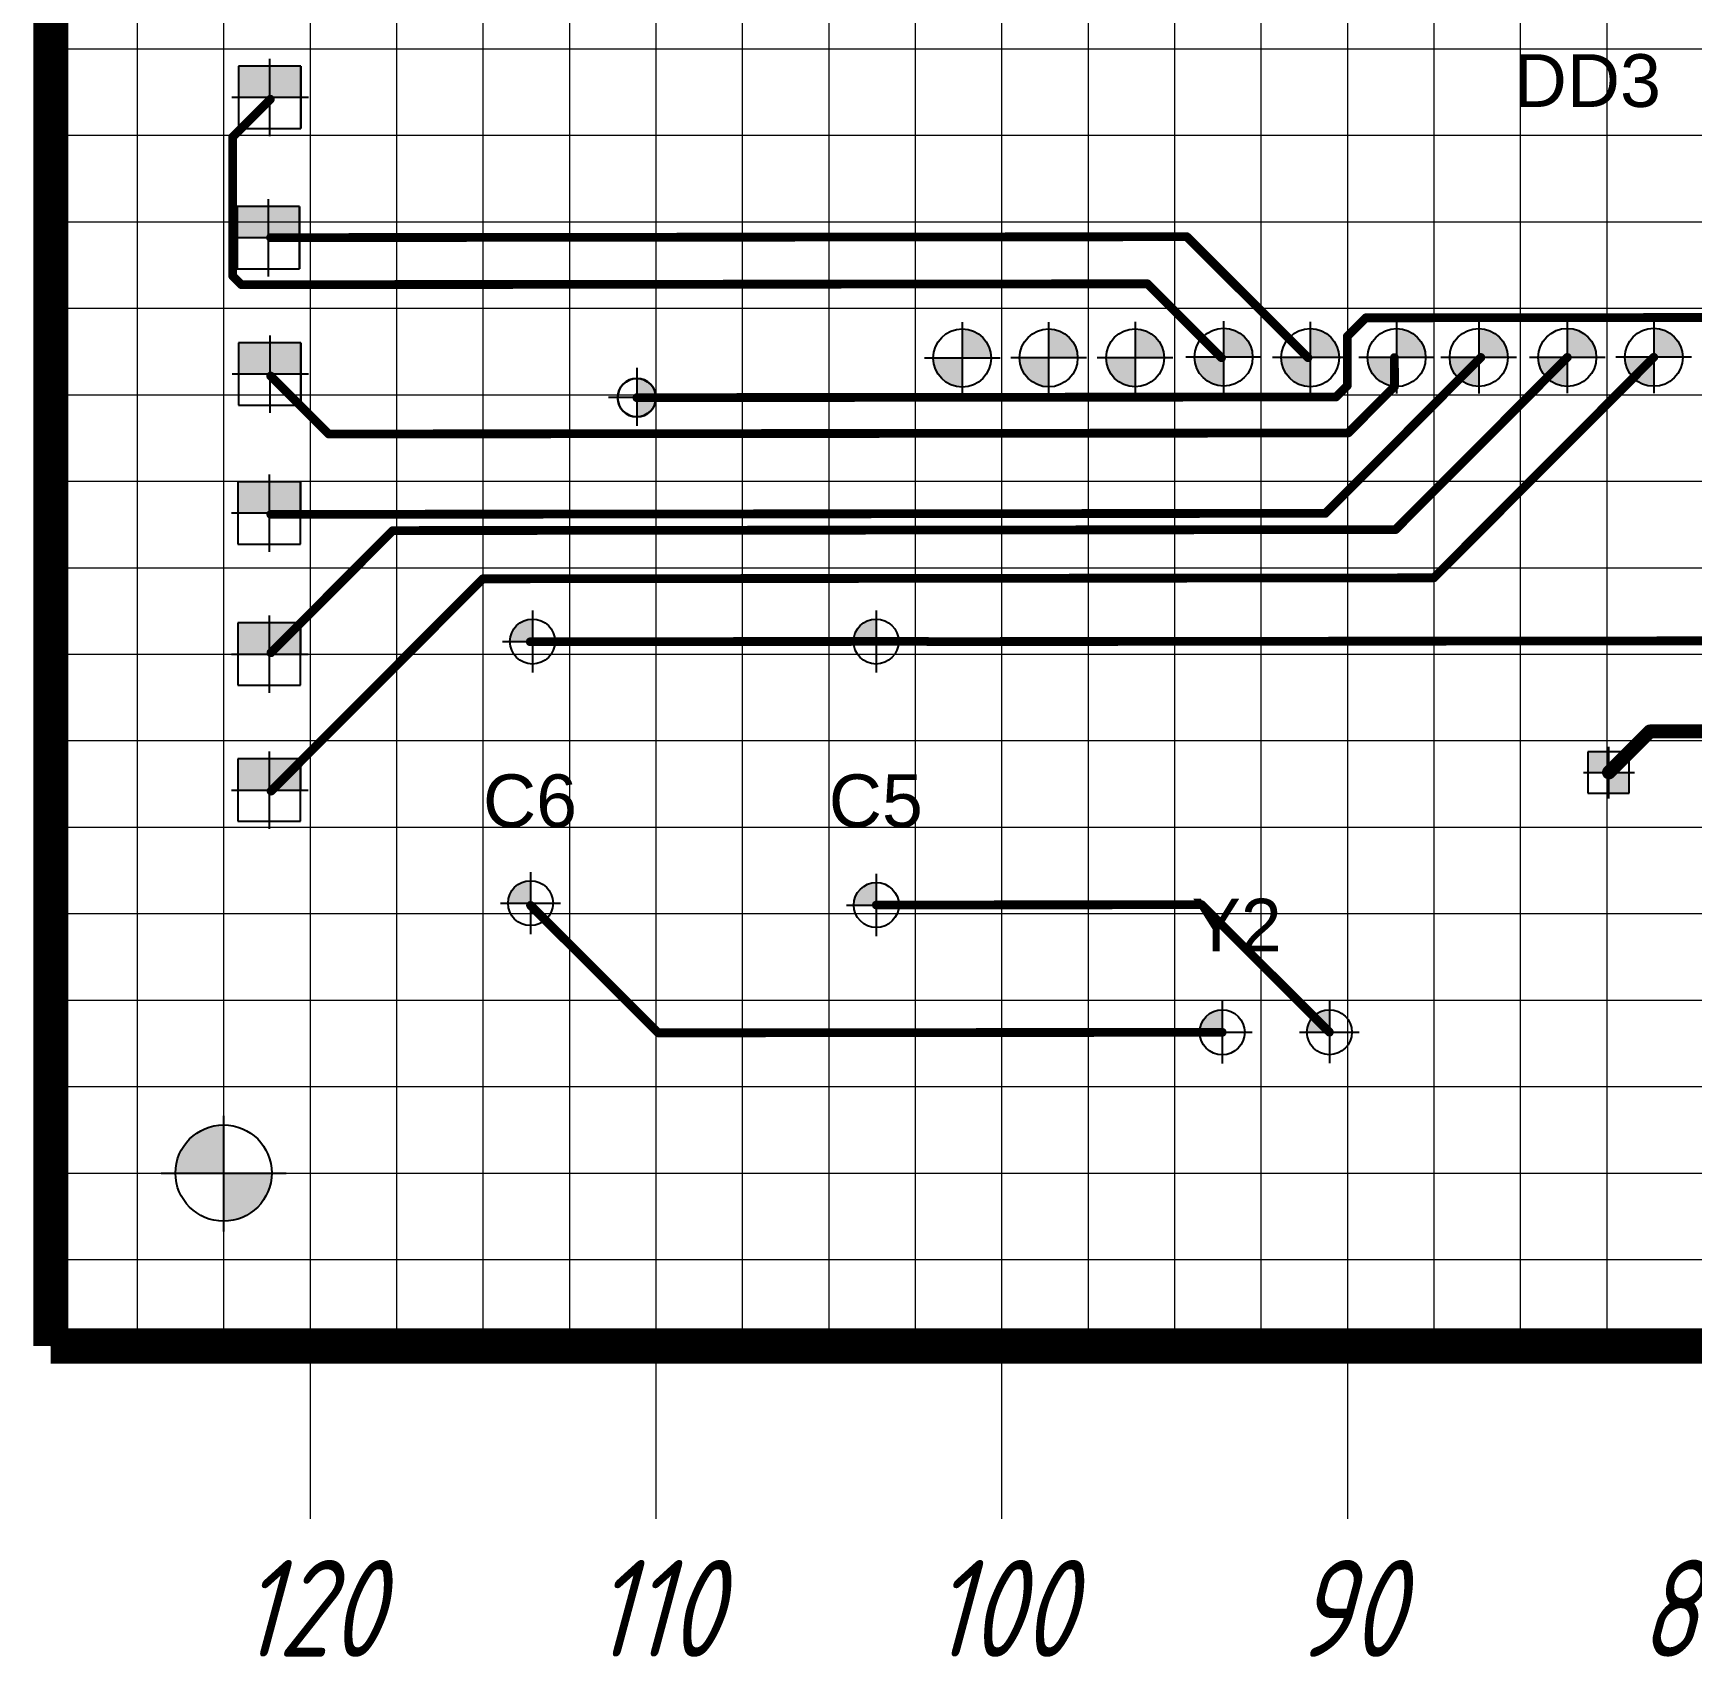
# Model space of a CAD drawing. Header units: millimetres. Extents: x 4478846 to 4492776, y 3796523 to 3799112.
# Drawn here: x 4489140.12 to 4489188.09, y 3797390.91 to 3797437.84 of the extents above; entities that cross this region are included whole.
import ezdxf

# ---------------------------------------------------------------- set-up
doc = ezdxf.new("R2010")
doc.units = ezdxf.units.MM
doc.linetypes.add('ACAD_ISO08W100', pattern=[36, 24, -3, 6, -3])
doc.layers.get('0').update_dxf_attribs({"lineweight": 25})
for name, color, linetype in [('BottomLayer', 5, 'Continuous'), ('InternalPlane1', 76, 'Continuous'), ('InternalPlane2', 16, 'Continuous'), ('MultiLayer', 9, 'Continuous'), ('TopLayer', 1, 'Continuous'), ('TopOverlay', 2, 'Continuous'), ('Размеры', 7, 'Continuous')]:
    doc.layers.add(name, color=color, linetype=linetype)
for name, color, linetype, lineweight in [('Tonkaya', 3, 'Continuous', 25), ('TXT', 220, 'Continuous', 20), ('тонкая', 7, 'Continuous', 13)]:
    doc.layers.add(name, color=color, linetype=linetype, lineweight=lineweight)
doc.styles.get("Standard").update_dxf_attribs({"font": 'arial.ttf'})
doc.styles.add('стиль1', font='romans.shx', dxfattribs={"width": 0.75, "oblique": 15, "height": 3.5})

# ---------------------------------------------------------------- blocks, each defined once
blk = doc.blocks.new('*U206')
at = {"layer": 'тонкая'}
blk.add_line((-64, 0), (64, 0), dxfattribs=at)
blk = doc.blocks.new('*U207')
at = {"layer": 'тонкая', "color": 0, "linetype": 'ByBlock', "lineweight": -2, "transparency": 16777216}
for p in [(0, 37.5), (0, 35), (0, 32.5), (0, 30), (0, 27.5), (0, 25), (0, 22.5), (0, 20), (0, 17.5), (0, 15), (0, 12.5), (0, 10), (0, 7.5), (0, 5), (0, 2.5), (0, 0)]:
    blk.add_blockref('*U206', p, dxfattribs=at)
blk = doc.blocks.new('*U208')
at = {"layer": 'тонкая'}
blk.add_line((0, 47.5), (0, -47.5), dxfattribs=at)
blk = doc.blocks.new('*U209')
at = {"layer": 'тонкая', "color": 0, "linetype": 'ByBlock', "lineweight": -2, "transparency": 16777216}
for p in [(0, 0), (2.5, 0), (5, 0), (7.5, 0), (10, 0), (12.5, 0), (15, 0), (17.5, 0), (20, 0), (22.5, 0), (25, 0), (27.5, 0), (30, 0), (32.5, 0), (35, 0), (37.5, 0), (40, 0), (42.5, 0), (45, 0)]:
    blk.add_blockref('*U208', p, dxfattribs=at)
blk = doc.blocks.new('*U216')
at = {"layer": 'тонкая'}
blk.add_line((0, 2.5), (0, -2.5), dxfattribs=at)
blk = doc.blocks.new('*U217')
at = {"layer": 'тонкая', "color": 0, "linetype": 'ByBlock', "lineweight": -2, "transparency": 16777216}
for p in [(0, 0), (10, 0), (20, 0), (30, 0)]:
    blk.add_blockref('*U216', p, dxfattribs=at)

msp = doc.modelspace()

# ---------------------------------------------------------------- hatches: boundary and pattern name
at = {"layer": 'Tonkaya'}
h = msp.add_hatch(color=7, dxfattribs=at)
h.dxf.hatch_style = 1
h.paths.add_polyline_path([(4489166.98544, 3797429.29386), (4489166.98544, 3797428.455), (4489167.8243, 3797428.455, 0.41421356)])
h.paths.add_polyline_path([(4489166.98544, 3797428.455), (4489166.14658, 3797428.455, 0.41421356), (4489166.98544, 3797427.61614)])
h = msp.add_hatch(color=7, dxfattribs=at)
h.dxf.hatch_style = 1
h.paths.add_polyline_path([(4489169.48546, 3797429.2964), (4489169.48546, 3797428.45754), (4489170.32432, 3797428.45754, 0.41421356)])
h.paths.add_polyline_path([(4489169.48546, 3797428.45754), (4489168.6466, 3797428.45754, 0.41421356), (4489169.48546, 3797427.61868)])
h = msp.add_hatch(color=7, dxfattribs=at)
h.dxf.hatch_style = 1
h.paths.add_polyline_path([(4489171.98543, 3797429.29894), (4489171.98543, 3797428.46008), (4489172.82429, 3797428.46008, 0.41421356)])
h.paths.add_polyline_path([(4489171.98543, 3797428.46008), (4489171.14657, 3797428.46008, 0.41421356), (4489171.98543, 3797427.62122)])
h = msp.add_hatch(color=7, dxfattribs=at)
h.dxf.hatch_style = 1
h.paths.add_polyline_path([(4489174.54624, 3797429.31981), (4489174.54624, 3797428.48095), (4489175.3851, 3797428.48095, 0.41421356)])
h.paths.add_polyline_path([(4489174.54624, 3797428.48095), (4489173.70738, 3797428.48095, 0.41421356), (4489174.54624, 3797427.64209)])
h = msp.add_hatch(color=7, dxfattribs=at)
h.dxf.hatch_style = 1
h.paths.add_polyline_path([(4489177.04891, 3797429.30408), (4489177.04891, 3797428.46522), (4489177.88777, 3797428.46522, 0.41421356)])
h.paths.add_polyline_path([(4489177.04891, 3797428.46522), (4489176.21005, 3797428.46522, 0.41421356), (4489177.04891, 3797427.62636)])
h = msp.add_hatch(color=7, dxfattribs=at)
h.dxf.hatch_style = 1
h.paths.add_polyline_path([(4489179.54893, 3797429.30662), (4489179.54893, 3797428.46776), (4489180.38779, 3797428.46776, 0.41421356)])
h.paths.add_polyline_path([(4489179.54893, 3797428.46776), (4489178.71007, 3797428.46776, 0.41421356), (4489179.54893, 3797427.6289)])
h = msp.add_hatch(color=7, dxfattribs=at)
h.dxf.hatch_style = 1
h.paths.add_polyline_path([(4489181.92195, 3797429.30902), (4489181.92195, 3797428.47016), (4489182.76081, 3797428.47016, 0.41421356)])
h.paths.add_polyline_path([(4489181.92195, 3797428.47016), (4489181.08309, 3797428.47016, 0.41421356), (4489181.92195, 3797427.6313)])
h = msp.add_hatch(color=7, dxfattribs=at)
h.dxf.hatch_style = 1
h.paths.add_polyline_path([(4489184.48542, 3797429.31163), (4489184.48542, 3797428.47277), (4489185.32428, 3797428.47277, 0.41421356)])
h.paths.add_polyline_path([(4489184.48542, 3797428.47277), (4489183.64656, 3797428.47277, 0.41421356), (4489184.48542, 3797427.63391)])
h = msp.add_hatch(color=7, dxfattribs=at)
h.dxf.hatch_style = 1
h.paths.add_polyline_path([(4489186.98544, 3797429.31416), (4489186.98544, 3797428.4753), (4489187.8243, 3797428.4753, 0.41421356)])
h.paths.add_polyline_path([(4489186.98544, 3797428.4753), (4489186.14658, 3797428.4753, 0.41421356), (4489186.98544, 3797427.63644)])
h = msp.add_hatch(color=7, dxfattribs=at)
h.dxf.hatch_style = 1
h.paths.add_polyline_path([(4489145.62638, 3797406.28632, 0.41421404), (4489144.23438, 3797404.89432), (4489145.62638, 3797404.89432)])
h.paths.add_polyline_path([(4489147.01838, 3797404.89432), (4489145.62638, 3797404.89432), (4489145.62638, 3797403.50232, 0.41421308)])
at = {"layer": 'TXT'}
h = msp.add_hatch(color=0, dxfattribs=at)
h.dxf.hatch_style = 1
h.paths.add_polyline_path([(4489154.55689, 3797420.9096, 0.41421356), (4489153.90649, 3797420.2592), (4489154.55689, 3797420.2592)])
h = msp.add_hatch(color=0, dxfattribs=at)
h.dxf.hatch_style = 1
h.paths.add_polyline_path([(4489164.49373, 3797420.9096, 0.41421356), (4489163.84333, 3797420.2592), (4489164.49373, 3797420.2592)])
h = msp.add_hatch(color=0, dxfattribs=at)
h.dxf.hatch_style = 1
h.paths.add_polyline_path([(4489154.50149, 3797413.34625, 0.41421356), (4489153.85109, 3797412.69585), (4489154.50149, 3797412.69585)])
h = msp.add_hatch(color=0, dxfattribs=at)
h.dxf.hatch_style = 1
h.paths.add_polyline_path([(4489164.50147, 3797413.2929, 0.41421356), (4489163.85107, 3797412.6425), (4489164.50147, 3797412.6425)])
h = msp.add_hatch(color=0, dxfattribs=at)
h.dxf.hatch_style = 1
h.paths.add_polyline_path([(4489174.50524, 3797409.61304, 0.41421356), (4489173.85484, 3797408.96264), (4489174.50524, 3797408.96264)])
h = msp.add_hatch(color=0, dxfattribs=at)
h.dxf.hatch_style = 1
h.paths.add_polyline_path([(4489177.6052, 3797409.61619, 0.41421356), (4489176.9548, 3797408.96579), (4489177.6052, 3797408.96579)])
at = {"layer": 'Размеры', "lineweight": 30}
h = msp.add_hatch(color=0, dxfattribs=at)
h.dxf.hatch_style = 1
edge = h.paths.add_edge_path()
edge.add_line((4489158.13057, 3797427.44392), (4489157.5762, 3797427.30885))
edge.add_line((4489157.5762, 3797427.30885), (4489157.5762, 3797426.75401))
edge.add_arc((4489157.63327, 3797427.27584), 0.52494, 263.759202, 378.674619)
edge = h.paths.add_edge_path()
edge.add_line((4489157.5762, 3797427.8637), (4489157.5762, 3797427.30885))
edge.add_line((4489157.5762, 3797427.30885), (4489158.13057, 3797427.44392))
edge.add_arc((4489157.53972, 3797427.23958), 0.62519, 19.077445, 86.654309)

# ---------------------------------------------------------------- linework, layer by layer
at = {"color": 7, "linetype": 'Continuous'}
for p, q in [((4489146.95713, 3797437.10507), (4489146.95652, 3797434.86862)), ((4489147.85873, 3797436.89613), (4489146.05554, 3797436.89613)), ((4489146.05554, 3797436.89613), (4489146.05554, 3797435.09293)), ((4489147.85862, 3797436.89564), (4489147.85763, 3797435.09244)), ((4489147.85873, 3797435.09293), (4489147.85873, 3797436.89613)), ((4489145.86597, 3797435.99453), (4489148.08046, 3797435.99453)), ((4489146.05554, 3797435.09293), (4489147.85873, 3797435.09293)), ((4489147.82059, 3797432.83632), (4489146.01739, 3797432.83632)), ((4489146.01739, 3797432.83632), (4489146.01739, 3797431.03312)), ((4489146.91899, 3797433.04525), (4489146.91838, 3797430.80881)), ((4489147.82048, 3797432.83583), (4489147.81949, 3797431.03263)), ((4489147.82059, 3797431.03312), (4489147.82059, 3797432.83632)), ((4489145.82783, 3797431.93472), (4489148.04232, 3797431.93472)), ((4489146.01739, 3797431.03312), (4489147.82059, 3797431.03312)), ((4489147.86355, 3797428.89487), (4489146.06035, 3797428.89487)), ((4489146.06035, 3797428.89487), (4489146.06035, 3797427.09167)), ((4489146.96195, 3797429.1038), (4489146.96134, 3797426.86736)), ((4489147.86343, 3797428.89438), (4489147.86245, 3797427.09118)), ((4489147.86355, 3797427.09167), (4489147.86355, 3797428.89487)), ((4489145.87079, 3797427.99327), (4489148.08528, 3797427.99327)), ((4489146.06035, 3797427.09167), (4489147.86355, 3797427.09167)), ((4489146.94342, 3797425.08771), (4489146.9428, 3797422.85126)), ((4489147.84501, 3797424.87877), (4489146.04182, 3797424.87877)), ((4489146.04182, 3797424.87877), (4489146.04182, 3797423.07557)), ((4489147.8449, 3797424.87828), (4489147.84391, 3797423.07508)), ((4489147.84501, 3797423.07557), (4489147.84501, 3797424.87877)), ((4489145.85225, 3797423.97717), (4489148.06674, 3797423.97717)), ((4489146.04182, 3797423.07557), (4489147.84501, 3797423.07557)), ((4489147.84501, 3797420.79882), (4489146.04182, 3797420.79882)), ((4489146.04182, 3797420.79882), (4489146.04182, 3797418.99562)), ((4489146.94342, 3797421.00775), (4489146.9428, 3797418.77131)), ((4489147.8449, 3797420.79832), (4489147.84391, 3797418.99513)), ((4489147.84501, 3797418.99562), (4489147.84501, 3797420.79882)), ((4489145.85225, 3797419.89722), (4489148.06674, 3797419.89722)), ((4489146.04182, 3797418.99562), (4489147.84501, 3797418.99562)), ((4489147.84501, 3797416.86749), (4489146.04182, 3797416.86749)), ((4489146.04182, 3797416.86749), (4489146.04182, 3797415.06429)), ((4489146.94342, 3797417.07642), (4489146.9428, 3797414.83998)), ((4489147.8449, 3797416.867), (4489147.84391, 3797415.0638)), ((4489147.84501, 3797415.06429), (4489147.84501, 3797416.86749)), ((4489186.27793, 3797417.07507), (4489185.0758, 3797417.07507)), ((4489185.0758, 3797417.07507), (4489185.0758, 3797415.87294)), ((4489185.67687, 3797417.21436), (4489185.67646, 3797415.7234)), ((4489186.27793, 3797415.87294), (4489186.27793, 3797417.07507)), ((4489186.27793, 3797415.87294), (4489186.27793, 3797417.07507)), ((4489184.94943, 3797416.474), (4489186.42575, 3797416.474)), ((4489145.85225, 3797415.96589), (4489148.06674, 3797415.96589)), ((4489185.0758, 3797415.87294), (4489186.27793, 3797415.87294)), ((4489146.04182, 3797415.06429), (4489147.84501, 3797415.06429))]:
    msp.add_line(p, q, dxfattribs=at)
at = {"color": 7}
for points in [[(4489146.95713, 3797435.99453), (4489146.95713, 3797436.89613), (4489146.05554, 3797435.99453), (4489146.05554, 3797436.89613)], [(4489146.95713, 3797435.99453), (4489146.95713, 3797436.89613), (4489146.05554, 3797435.99453), (4489146.05554, 3797436.89613)], [(4489146.95653, 3797435.99453), (4489146.95702, 3797436.89613), (4489147.85813, 3797435.99404), (4489147.85862, 3797436.89564)], [(4489146.95653, 3797435.99453), (4489146.95702, 3797436.89613), (4489147.85813, 3797435.99404), (4489147.85862, 3797436.89564)], [(4489146.91899, 3797431.93472), (4489146.91899, 3797432.83632), (4489146.01739, 3797431.93472), (4489146.01739, 3797432.83632)], [(4489146.91899, 3797431.93472), (4489146.91899, 3797432.83632), (4489146.01739, 3797431.93472), (4489146.01739, 3797432.83632)], [(4489146.91839, 3797431.93472), (4489146.91888, 3797432.83632), (4489147.81998, 3797431.93423), (4489147.82048, 3797432.83583)], [(4489146.91839, 3797431.93472), (4489146.91888, 3797432.83632), (4489147.81998, 3797431.93423), (4489147.82048, 3797432.83583)], [(4489146.96195, 3797427.99327), (4489146.96195, 3797428.89487), (4489146.06035, 3797427.99327), (4489146.06035, 3797428.89487)], [(4489146.96195, 3797427.99327), (4489146.96195, 3797428.89487), (4489146.06035, 3797427.99327), (4489146.06035, 3797428.89487)], [(4489146.96134, 3797427.99327), (4489146.96183, 3797428.89487), (4489147.86294, 3797427.99278), (4489147.86343, 3797428.89438)], [(4489146.96134, 3797427.99327), (4489146.96183, 3797428.89487), (4489147.86294, 3797427.99278), (4489147.86343, 3797428.89438)], [(4489146.94342, 3797423.97717), (4489146.94342, 3797424.87877), (4489146.04182, 3797423.97717), (4489146.04182, 3797424.87877)], [(4489146.94342, 3797423.97717), (4489146.94342, 3797424.87877), (4489146.04182, 3797423.97717), (4489146.04182, 3797424.87877)], [(4489146.94281, 3797423.97717), (4489146.9433, 3797424.87877), (4489147.84441, 3797423.97668), (4489147.8449, 3797424.87828)], [(4489146.94281, 3797423.97717), (4489146.9433, 3797424.87877), (4489147.84441, 3797423.97668), (4489147.8449, 3797424.87828)], [(4489146.94342, 3797419.89722), (4489146.94342, 3797420.79882), (4489146.04182, 3797419.89722), (4489146.04182, 3797420.79882)], [(4489146.94342, 3797419.89722), (4489146.94342, 3797420.79882), (4489146.04182, 3797419.89722), (4489146.04182, 3797420.79882)], [(4489146.94281, 3797419.89722), (4489146.9433, 3797420.79882), (4489147.84441, 3797419.89673), (4489147.8449, 3797420.79832)], [(4489146.94281, 3797419.89722), (4489146.9433, 3797420.79882), (4489147.84441, 3797419.89673), (4489147.8449, 3797420.79832)], [(4489146.94342, 3797415.96589), (4489146.94342, 3797416.86749), (4489146.04182, 3797415.96589), (4489146.04182, 3797416.86749)], [(4489146.94342, 3797415.96589), (4489146.94342, 3797416.86749), (4489146.04182, 3797415.96589), (4489146.04182, 3797416.86749)], [(4489146.94281, 3797415.96589), (4489146.9433, 3797416.86749), (4489147.84441, 3797415.9654), (4489147.8449, 3797416.867)], [(4489146.94281, 3797415.96589), (4489146.9433, 3797416.86749), (4489147.84441, 3797415.9654), (4489147.8449, 3797416.867)], [(4489185.67687, 3797416.474), (4489185.67687, 3797417.07507), (4489185.0758, 3797416.474), (4489185.0758, 3797417.07507)], [(4489185.67687, 3797416.474), (4489185.67687, 3797417.07507), (4489185.0758, 3797416.474), (4489185.0758, 3797417.07507)], [(4489185.67687, 3797416.474), (4489185.67687, 3797415.87294), (4489186.27793, 3797416.474), (4489186.27793, 3797415.87294)], [(4489185.67687, 3797416.474), (4489185.67687, 3797415.87294), (4489186.27793, 3797416.474), (4489186.27793, 3797415.87294)]]:
    msp.add_solid(points, dxfattribs=at)
at = {"layer": 'BottomLayer'}
for points, const_width in [([(4489146.97783, 3797435.93471), (4489145.88455, 3797434.83922)], 0.254), ([(4489145.88862, 3797430.82759), (4489145.88455, 3797434.83922)], 0.254), ([(4489173.48184, 3797431.96162), (4489146.98189, 3797431.93472)], 0.254), ([(4489176.98541, 3797428.46515), (4489173.48184, 3797431.96162)], 0.254), ([(4489146.14288, 3797430.57385), (4489145.88862, 3797430.82759)], 0.254), ([(4489172.34327, 3797430.60044), (4489146.14288, 3797430.57385)], 0.254), ([(4489174.48544, 3797428.46262), (4489172.34327, 3797430.60044)], 0.254), ([(4489178.65587, 3797429.61625), (4489178.12301, 3797429.08231)], 0.254), ([(4489193.33488, 3797429.63115), (4489178.65587, 3797429.61625)], 0.254), ([(4489178.12446, 3797427.65991), (4489178.12301, 3797429.08231)], 0.254), ([(4489181.98545, 3797428.47023), (4489177.49, 3797423.96565)], 0.254), ([(4489179.48628, 3797427.62893), (4489179.48543, 3797428.46769)], 0.254), ([(4489184.48542, 3797428.47277), (4489179.51847, 3797423.49572)], 0.254), ([(4489186.98544, 3797428.4753), (4489180.62291, 3797422.09984)], 0.254), ([(4489148.66567, 3797426.25841), (4489146.98595, 3797427.93473)], 0.254), ([(4489177.79459, 3797427.32938), (4489157.5762, 3797427.30885)], 0.254), ([(4489178.12446, 3797427.65991), (4489177.79459, 3797427.32938)], 0.254), ([(4489179.48628, 3797427.62893), (4489178.1484, 3797426.28833)], 0.254), ([(4489178.1484, 3797426.28833), (4489148.66567, 3797426.25841)], 0.254), ([(4489177.49, 3797423.96565), (4489146.99001, 3797423.93469)], 0.254), ([(4489150.51849, 3797423.46629), (4489146.99407, 3797419.9347)], 0.254), ([(4489179.51847, 3797423.49572), (4489150.51849, 3797423.46629)], 0.254), ([(4489153.1229, 3797422.07193), (4489146.99813, 3797415.93471)], 0.254), ([(4489180.62291, 3797422.09984), (4489153.1229, 3797422.07193)], 0.254), ([(4489164.49373, 3797420.2625), (4489154.49376, 3797420.25235)], 0.254), ([(4489165.98293, 3797420.26401), (4489164.49373, 3797420.2625)], 0.254), ([(4489165.99076, 3797420.25619), (4489165.98293, 3797420.26401)], 0.254), ([(4489241.45413, 3797420.33279), (4489165.99076, 3797420.25619)], 0.254), ([(4489186.87236, 3797417.66118), (4489185.68759, 3797416.474)], 0.4), ([(4489238.27035, 3797417.71335), (4489186.87236, 3797417.66118)], 0.4), ([(4489158.19525, 3797408.94609), (4489154.50149, 3797412.63235)], 0.254), ([(4489173.91145, 3797412.65205), (4489164.50147, 3797412.6425)], 0.254), ([(4489177.6052, 3797408.96579), (4489173.91145, 3797412.65205)], 0.254), ([(4489174.50524, 3797408.96264), (4489158.19525, 3797408.94609)], 0.254)]:
    msp.add_lwpolyline(points, dxfattribs=dict(at, const_width=const_width))
for points, const_width in [([(4489147.04133, 3797435.93478, -1), (4489146.91433, 3797435.93465, -1)], 0.127), ([(4489145.94805, 3797434.83928, -1), (4489145.82105, 3797434.83915, -1)], 0.127), ([(4489145.94805, 3797434.83928, -1), (4489145.82105, 3797434.83915, -1)], 0.127), ([(4489147.04539, 3797431.93479, -1), (4489146.91839, 3797431.93466, -1)], 0.127), ([(4489173.54534, 3797431.96168, -1), (4489173.41834, 3797431.96155, -1)], 0.127), ([(4489173.54534, 3797431.96168, -1), (4489173.41834, 3797431.96155, -1)], 0.127), ([(4489145.95212, 3797430.82766, -1), (4489145.82512, 3797430.82753, -1)], 0.127), ([(4489145.95212, 3797430.82766, -1), (4489145.82512, 3797430.82753, -1)], 0.127), ([(4489146.20638, 3797430.57392, -1), (4489146.07938, 3797430.57379, -1)], 0.127), ([(4489146.20638, 3797430.57392, -1), (4489146.07938, 3797430.57379, -1)], 0.127), ([(4489172.40677, 3797430.60051, -1), (4489172.27977, 3797430.60038, -1)], 0.127), ([(4489172.40677, 3797430.60051, -1), (4489172.27977, 3797430.60038, -1)], 0.127), ([(4489178.71937, 3797429.61632, -1), (4489178.59237, 3797429.61619, -1)], 0.127), ([(4489178.71937, 3797429.61632, -1), (4489178.59237, 3797429.61619, -1)], 0.127), ([(4489178.18651, 3797429.08237, -1), (4489178.05951, 3797429.08225, -1)], 0.127), ([(4489178.18651, 3797429.08237, -1), (4489178.05951, 3797429.08225, -1)], 0.127), ([(4489174.54894, 3797428.46268, -1), (4489174.42194, 3797428.46255, -1)], 0.127), ([(4489177.04891, 3797428.46522, -1), (4489176.92191, 3797428.46509, -1)], 0.127), ([(4489179.54893, 3797428.46776, -1), (4489179.42193, 3797428.46763, -1)], 0.127), ([(4489182.04895, 3797428.47029, -1), (4489181.92195, 3797428.47016, -1)], 0.127), ([(4489184.54892, 3797428.47283, -1), (4489184.42192, 3797428.4727, -1)], 0.127), ([(4489187.04894, 3797428.47537, -1), (4489186.92194, 3797428.47524, -1)], 0.127), ([(4489147.04945, 3797427.9348, -1), (4489146.92245, 3797427.93467, -1)], 0.127), ([(4489157.6397, 3797427.30892, -1), (4489157.5127, 3797427.30879, -1)], 0.127), ([(4489177.85809, 3797427.32944, -1), (4489177.73109, 3797427.32931, -1)], 0.127), ([(4489177.85809, 3797427.32944, -1), (4489177.73109, 3797427.32931, -1)], 0.127), ([(4489178.18796, 3797427.65998, -1), (4489178.06096, 3797427.65985, -1)], 0.127), ([(4489178.18796, 3797427.65998, -1), (4489178.06096, 3797427.65985, -1)], 0.127), ([(4489179.54978, 3797427.629, -1), (4489179.42278, 3797427.62887, -1)], 0.127), ([(4489179.54978, 3797427.629, -1), (4489179.42278, 3797427.62887, -1)], 0.127), ([(4489148.72917, 3797426.25847, -1), (4489148.60217, 3797426.25835, -1)], 0.127), ([(4489148.72917, 3797426.25847, -1), (4489148.60217, 3797426.25835, -1)], 0.127), ([(4489178.2119, 3797426.2884, -1), (4489178.0849, 3797426.28827, -1)], 0.127), ([(4489178.2119, 3797426.2884, -1), (4489178.0849, 3797426.28827, -1)], 0.127), ([(4489147.05351, 3797423.93476, -1), (4489146.92651, 3797423.93463, -1)], 0.127), ([(4489177.5535, 3797423.96571, -1), (4489177.4265, 3797423.96558, -1)], 0.127), ([(4489177.5535, 3797423.96571, -1), (4489177.4265, 3797423.96558, -1)], 0.127), ([(4489150.58199, 3797423.46635, -1), (4489150.45499, 3797423.46622, -1)], 0.127), ([(4489150.58199, 3797423.46635, -1), (4489150.45499, 3797423.46622, -1)], 0.127), ([(4489179.58197, 3797423.49579, -1), (4489179.45497, 3797423.49566, -1)], 0.127), ([(4489179.58197, 3797423.49579, -1), (4489179.45497, 3797423.49566, -1)], 0.127), ([(4489153.1864, 3797422.072, -1), (4489153.0594, 3797422.07187, -1)], 0.127), ([(4489153.1864, 3797422.072, -1), (4489153.0594, 3797422.07187, -1)], 0.127), ([(4489180.68641, 3797422.09991, -1), (4489180.55941, 3797422.09978, -1)], 0.127), ([(4489180.68641, 3797422.09991, -1), (4489180.55941, 3797422.09978, -1)], 0.127), ([(4489154.55726, 3797420.25241, -1), (4489154.43026, 3797420.25228, -1)], 0.127), ([(4489164.55723, 3797420.26256, -1), (4489164.43023, 3797420.26243, -1)], 0.127), ([(4489164.55723, 3797420.26256, -1), (4489164.43023, 3797420.26243, -1)], 0.127), ([(4489166.04643, 3797420.26407, -1), (4489165.91943, 3797420.26394, -1)], 0.127), ([(4489166.04643, 3797420.26407, -1), (4489165.91943, 3797420.26394, -1)], 0.127), ([(4489166.05426, 3797420.25626, -1), (4489165.92726, 3797420.25613, -1)], 0.127), ([(4489166.05426, 3797420.25626, -1), (4489165.92726, 3797420.25613, -1)], 0.127), ([(4489147.05757, 3797419.93477, -1), (4489146.93057, 3797419.93464, -1)], 0.127), ([(4489186.97236, 3797417.66129, -1), (4489186.77236, 3797417.66108, -1)], 0.2), ([(4489186.97236, 3797417.66129, -1), (4489186.77236, 3797417.66108, -1)], 0.2), ([(4489185.78759, 3797416.47411, -1), (4489185.58759, 3797416.4739, -1)], 0.2), ([(4489147.06163, 3797415.93478, -1), (4489146.93463, 3797415.93465, -1)], 0.127), ([(4489154.56499, 3797412.63241, -1), (4489154.43799, 3797412.63228, -1)], 0.127), ([(4489164.56497, 3797412.64256, -1), (4489164.43797, 3797412.64243, -1)], 0.127), ([(4489173.97495, 3797412.65211, -1), (4489173.84795, 3797412.65199, -1)], 0.127), ([(4489173.97495, 3797412.65211, -1), (4489173.84795, 3797412.65199, -1)], 0.127), ([(4489158.25875, 3797408.94615, -1), (4489158.13175, 3797408.94602, -1)], 0.127), ([(4489158.25875, 3797408.94615, -1), (4489158.13175, 3797408.94602, -1)], 0.127), ([(4489174.56874, 3797408.9627, -1), (4489174.44174, 3797408.96258, -1)], 0.127), ([(4489177.6687, 3797408.96585, -1), (4489177.5417, 3797408.96572, -1)], 0.127)]:
    msp.add_lwpolyline(points, format="xyb", close=True, dxfattribs=dict(at, const_width=const_width))
at = {"layer": 'InternalPlane1', "lineweight": 106, "const_width": 1.016}
for points in [[(4489140.62638, 3797399.89432), (4489140.62638, 3797494.89432)], [(4489140.62638, 3797399.89432), (4489268.62638, 3797399.89432)]]:
    msp.add_lwpolyline(points, dxfattribs=at)
at = {"layer": 'InternalPlane2', "lineweight": 106, "const_width": 1.016}
for points in [[(4489140.62638, 3797399.89432), (4489140.62638, 3797494.89432)], [(4489140.62638, 3797399.89432), (4489268.62638, 3797399.89432)]]:
    msp.add_lwpolyline(points, dxfattribs=at)
at = {"layer": 'MultiLayer', "color": 0}
for centre in [(4489154.55689, 3797420.2592), (4489164.49373, 3797420.2592), (4489154.50149, 3797412.69585), (4489164.50147, 3797412.6425), (4489174.50524, 3797408.96264), (4489177.6052, 3797408.96579)]:
    msp.add_circle(centre, 0.6504, dxfattribs=at)
at = {"layer": 'Tonkaya', "color": 7}
for p, q in [((4489166.98544, 3797429.49186), (4489166.98544, 3797427.41815)), ((4489169.48546, 3797429.49439), (4489169.48546, 3797427.42069)), ((4489171.98543, 3797429.49693), (4489171.98543, 3797427.42323)), ((4489174.54624, 3797429.5178), (4489174.54624, 3797427.4441)), ((4489177.04891, 3797429.50207), (4489177.04891, 3797427.42837)), ((4489179.54893, 3797429.50461), (4489179.54893, 3797427.43091)), ((4489181.92195, 3797429.50702), (4489181.92195, 3797427.43331)), ((4489184.48542, 3797429.50962), (4489184.48542, 3797427.43592)), ((4489186.98544, 3797429.51215), (4489186.98544, 3797427.43845)), ((4489168.07966, 3797428.455), (4489165.89122, 3797428.455)), ((4489170.57968, 3797428.45754), (4489168.39123, 3797428.45754)), ((4489173.07965, 3797428.46008), (4489170.8912, 3797428.46008)), ((4489175.64046, 3797428.48095), (4489173.45202, 3797428.48095)), ((4489178.14314, 3797428.46522), (4489175.95469, 3797428.46522)), ((4489180.64316, 3797428.46776), (4489178.45471, 3797428.46776)), ((4489183.01617, 3797428.47016), (4489180.82773, 3797428.47016)), ((4489185.57964, 3797428.47277), (4489183.3912, 3797428.47277)), ((4489188.07966, 3797428.4753), (4489185.89122, 3797428.4753)), ((4489157.5762, 3797428.16644), (4489157.5762, 3797426.49554)), ((4489158.3702, 3797427.30885), (4489156.75575, 3797427.30885))]:
    msp.add_line(p, q, dxfattribs=at)
at = {"layer": 'Tonkaya', "color": 7, "lineweight": -2}
for p, q in [((4489145.62638, 3797406.54729), (4489145.62638, 3797403.20649)), ((4489143.81678, 3797404.89432), (4489147.43598, 3797404.89432))]:
    msp.add_line(p, q, dxfattribs=at)
at = {"layer": 'Tonkaya', "color": 7}
for centre, radius in [((4489166.98544, 3797428.455), 0.83886), ((4489169.48546, 3797428.45754), 0.83886), ((4489171.98543, 3797428.46008), 0.83886), ((4489174.54624, 3797428.48095), 0.83886), ((4489177.04891, 3797428.46522), 0.83886), ((4489179.54893, 3797428.46776), 0.83886), ((4489181.92195, 3797428.47016), 0.83886), ((4489184.48542, 3797428.47277), 0.83886), ((4489186.98544, 3797428.4753), 0.83886), ((4489145.62638, 3797404.89432), 1.392)]:
    msp.add_circle(centre, radius, dxfattribs=at)
at = {"layer": 'TopLayer', "color": 0, "linetype": 'ACAD_ISO08W100'}
for p, q in [((4489154.55689, 3797421.15803), (4489154.55689, 3797419.36038)), ((4489164.49373, 3797421.15803), (4489164.49373, 3797419.36038)), ((4489153.69236, 3797420.2592), (4489155.42141, 3797420.2592)), ((4489163.6292, 3797420.2592), (4489165.35826, 3797420.2592)), ((4489154.50149, 3797413.59467), (4489154.50149, 3797411.79703)), ((4489164.50147, 3797413.54132), (4489164.50147, 3797411.74367)), ((4489153.63696, 3797412.69585), (4489155.36602, 3797412.69585)), ((4489163.63694, 3797412.6425), (4489165.36599, 3797412.6425)), ((4489174.50524, 3797409.86146), (4489174.50524, 3797408.06382)), ((4489177.6052, 3797409.86461), (4489177.6052, 3797408.06696)), ((4489173.64071, 3797408.96264), (4489175.36977, 3797408.96264)), ((4489176.74068, 3797408.96579), (4489178.46973, 3797408.96579))]:
    msp.add_line(p, q, dxfattribs=at)
at = {"layer": 'TopLayer', "color": 0, "lineweight": 30}
msp.add_circle((4489157.5762, 3797427.30885), 0.55484, dxfattribs=at)

# ---------------------------------------------------------------- block references
at = {"layer": 'тонкая'}
for name, p in [('*U207', (4489204.62638, 3797399.89432)), ('*U209', (4489140.62638, 3797447.39432)), ('*U217', (4489148.12638, 3797397.39432))]:
    msp.add_blockref(name, p, dxfattribs=at)

# ---------------------------------------------------------------- texts
at = {"layer": 'Tonkaya', "color": 7, "lineweight": 30, "char_height": 2.8, "width": 54, "attachment_point": 5, "style": 'стиль1'}
for s, insert in [('120', (4489148.13813, 3797392.3097, -59.74441)), ('110', (4489158.13813, 3797392.3097, -59.74441)), ('100', (4489168.13813, 3797392.3097, -59.74441)), ('90', (4489178.13813, 3797392.3097, -59.74441)), ('80', (4489188.13813, 3797392.3097, -59.74441))]:
    msp.add_mtext(s, dxfattribs=dict(at, insert=insert))
at = {"layer": 'TopOverlay'}
for s, p in [('DD3', (4489182.93465, 3797435.71342)), ('C6', (4489153.12638, 3797414.89432)), ('C5', (4489163.12638, 3797414.89432)), ('Y2', (4489173.62278, 3797411.29896))]:
    msp.add_text(s, height=1.524, dxfattribs=at).set_placement(p)

doc.saveas('drawing.dxf')
